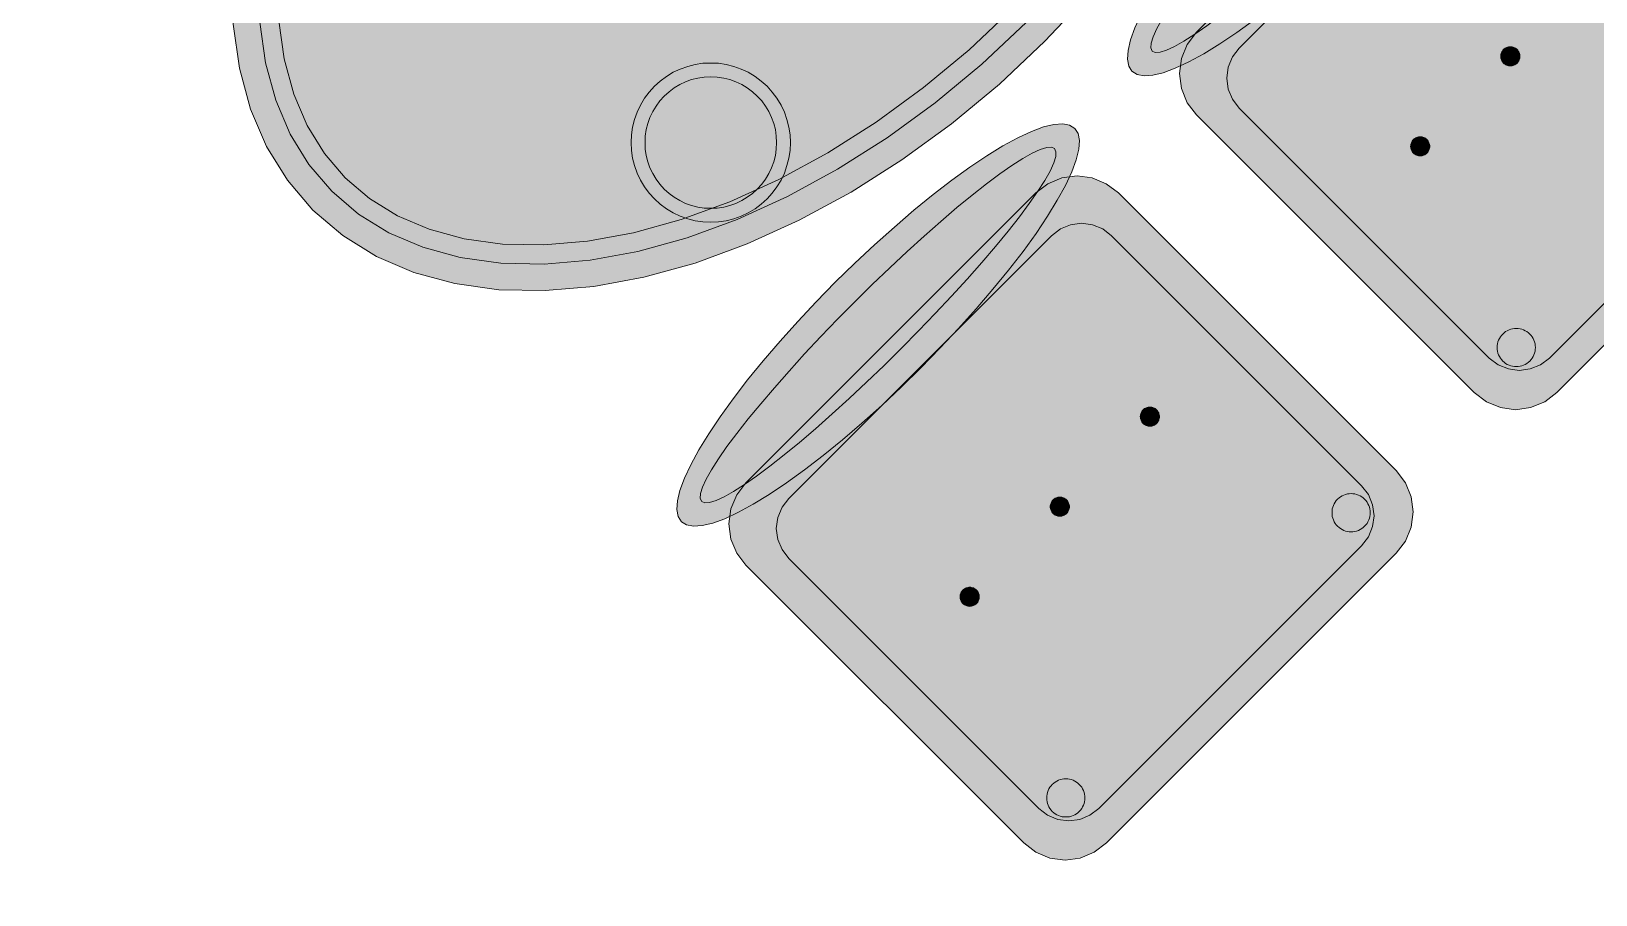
# Model space of a CAD drawing. Header units: metres. Extents: x 2172.2 to 2210.6, y 415.3 to 458.1.
# Drawn here: x 2186.622 to 2188.096, y 436.48 to 437.293 of the extents above; entities that cross this region are included whole.
import ezdxf

# ---------------------------------------------------------------- set-up
doc = ezdxf.new("R2010")
doc.units = ezdxf.units.M
doc.layers.add('NC_N1_CHAIRS', color=7, linetype='CONTINUOUS', lineweight=13)
doc.layers.add('NC_N1_TABLES', color=7, linetype='CONTINUOUS', lineweight=13)

# ---------------------------------------------------------------- blocks, each defined once
blk = doc.blocks.new('NC_N1_DINING_2')
at = {"true_color": 0xf6f5ef}
h = blk.add_hatch(color=256, dxfattribs=at)
h.dxf.hatch_style = 1
h.paths.add_polyline_path([(0.6, 0), (0.5971, 0.0368), (0.5885, 0.0732), (0.5742, 0.1089), (0.5543, 0.1435), (0.5292, 0.1768), (0.4989, 0.2083), (0.4638, 0.2379), (0.4243, 0.2652), (0.3806, 0.2899), (0.3333, 0.3118), (0.2828, 0.3307), (0.2296, 0.3465), (0.1742, 0.3589), (0.1171, 0.3678), (0.0588, 0.3732), (0, 0.375), (-0.0588, 0.3732), (-0.1171, 0.3678), (-0.1742, 0.3589), (-0.2296, 0.3465), (-0.2828, 0.3307), (-0.3333, 0.3118), (-0.3806, 0.2899), (-0.4243, 0.2652), (-0.4638, 0.2379), (-0.4989, 0.2083), (-0.5292, 0.1768), (-0.5543, 0.1435), (-0.5742, 0.1089), (-0.5885, 0.0732), (-0.5971, 0.0368), (-0.6, 0), (-0.5971, -0.0368), (-0.5885, -0.0732), (-0.5742, -0.1089), (-0.5543, -0.1435), (-0.5292, -0.1768), (-0.4989, -0.2083), (-0.4638, -0.2379), (-0.4243, -0.2652), (-0.3806, -0.2899), (-0.3333, -0.3118), (-0.2828, -0.3307), (-0.2296, -0.3465), (-0.1742, -0.3589), (-0.1171, -0.3678), (-0.0588, -0.3732), (0, -0.375), (0.0588, -0.3732), (0.1171, -0.3678), (0.1742, -0.3589), (0.2296, -0.3465), (0.2828, -0.3307), (0.3333, -0.3118), (0.3806, -0.2899), (0.4243, -0.2652), (0.4638, -0.2379), (0.4989, -0.2083), (0.5292, -0.1768), (0.5543, -0.1435), (0.5742, -0.1089), (0.5885, -0.0732), (0.5971, -0.0368)])
at = {"color": 0, "linetype": 'CONTINUOUS', "lineweight": -2, "true_color": 0x2d3540}
blk.add_lwpolyline([(0.6, 0), (0.5971, 0.0368), (0.5885, 0.0732), (0.5742, 0.1089), (0.5543, 0.1435), (0.5292, 0.1768), (0.4989, 0.2083), (0.4638, 0.2379), (0.4243, 0.2652), (0.3806, 0.2899), (0.3333, 0.3118), (0.2828, 0.3307), (0.2296, 0.3465), (0.1742, 0.3589), (0.1171, 0.3678), (0.0588, 0.3732), (0, 0.375), (-0.0588, 0.3732), (-0.1171, 0.3678), (-0.1742, 0.3589), (-0.2296, 0.3465), (-0.2828, 0.3307), (-0.3333, 0.3118), (-0.3806, 0.2899), (-0.4243, 0.2652), (-0.4638, 0.2379), (-0.4989, 0.2083), (-0.5292, 0.1768), (-0.5543, 0.1435), (-0.5742, 0.1089), (-0.5885, 0.0732), (-0.5971, 0.0368), (-0.6, 0), (-0.5971, -0.0368), (-0.5885, -0.0732), (-0.5742, -0.1089), (-0.5543, -0.1435), (-0.5292, -0.1768), (-0.4989, -0.2083), (-0.4638, -0.2379), (-0.4243, -0.2652), (-0.3806, -0.2899), (-0.3333, -0.3118), (-0.2828, -0.3307), (-0.2296, -0.3465), (-0.1742, -0.3589), (-0.1171, -0.3678), (-0.0588, -0.3732), (0, -0.375), (0.0588, -0.3732), (0.1171, -0.3678), (0.1742, -0.3589), (0.2296, -0.3465), (0.2828, -0.3307), (0.3333, -0.3118), (0.3806, -0.2899), (0.4243, -0.2652), (0.4638, -0.2379), (0.4989, -0.2083), (0.5292, -0.1768), (0.5543, -0.1435), (0.5742, -0.1089), (0.5885, -0.0732), (0.5971, -0.0368)], close=True, dxfattribs=at)
at = {"color": 0, "linetype": 'CONTINUOUS', "lineweight": -2, "true_color": 0xa38246}
for points in [[(0.5749, 0), (0.5723, -0.0329), (0.5646, -0.0656), (0.5516, -0.0979), (0.5334, -0.1297), (0.5101, -0.1605), (0.4818, -0.1901), (0.4486, -0.218), (0.411, -0.244), (0.3692, -0.2676), (0.3237, -0.2887), (0.2749, -0.307), (0.2233, -0.3222), (0.1695, -0.3343), (0.114, -0.343), (0.0573, -0.3482), (0, -0.35), (-0.0573, -0.3482), (-0.114, -0.343), (-0.1695, -0.3343), (-0.2233, -0.3222), (-0.2749, -0.307), (-0.3237, -0.2887), (-0.3692, -0.2676), (-0.411, -0.244), (-0.4486, -0.218), (-0.4818, -0.1901), (-0.5101, -0.1605), (-0.5334, -0.1297), (-0.5516, -0.0979), (-0.5646, -0.0656), (-0.5723, -0.0329), (-0.5749, 0), (-0.5723, 0.0329), (-0.5646, 0.0656), (-0.5516, 0.0979), (-0.5334, 0.1297), (-0.5101, 0.1605), (-0.4818, 0.1901), (-0.4486, 0.218), (-0.411, 0.244), (-0.3692, 0.2676), (-0.3237, 0.2887), (-0.2749, 0.307), (-0.2233, 0.3222), (-0.1695, 0.3343), (-0.114, 0.343), (-0.0573, 0.3482), (0, 0.35), (0.0573, 0.3482), (0.114, 0.343), (0.1695, 0.3343), (0.2233, 0.3222), (0.2749, 0.307), (0.3237, 0.2887), (0.3692, 0.2676), (0.411, 0.244), (0.4486, 0.218), (0.4818, 0.1901), (0.5101, 0.1605), (0.5334, 0.1297), (0.5516, 0.0979), (0.5646, 0.0656), (0.5723, 0.0329)], [(0.5569, 0), (0.5545, -0.0301), (0.5474, -0.0601), (0.5354, -0.0901), (0.5184, -0.1198), (0.4964, -0.1488), (0.4694, -0.1769), (0.4377, -0.2037), (0.4014, -0.2287), (0.361, -0.2516), (0.3167, -0.2721), (0.2692, -0.2899), (0.2188, -0.3048), (0.1661, -0.3166), (0.1117, -0.3251), (0.0562, -0.3303), (0, -0.332), (-0.0562, -0.3303), (-0.1117, -0.3251), (-0.1661, -0.3166), (-0.2188, -0.3048), (-0.2692, -0.2899), (-0.3167, -0.2721), (-0.361, -0.2516), (-0.4014, -0.2287), (-0.4377, -0.2037), (-0.4694, -0.1769), (-0.4964, -0.1488), (-0.5184, -0.1198), (-0.5354, -0.0901), (-0.5474, -0.0601), (-0.5545, -0.0301), (-0.5569, 0), (-0.5545, 0.0301), (-0.5474, 0.0601), (-0.5354, 0.0901), (-0.5184, 0.1198), (-0.4964, 0.1488), (-0.4694, 0.1769), (-0.4377, 0.2037), (-0.4014, 0.2287), (-0.361, 0.2516), (-0.3167, 0.2721), (-0.2692, 0.2899), (-0.2188, 0.3048), (-0.1661, 0.3166), (-0.1117, 0.3251), (-0.0562, 0.3303), (0, 0.332), (0.0562, 0.3303), (0.1117, 0.3251), (0.1661, 0.3166), (0.2188, 0.3048), (0.2692, 0.2899), (0.3167, 0.2721), (0.361, 0.2516), (0.4014, 0.2287), (0.4377, 0.2037), (0.4694, 0.1769), (0.4964, 0.1488), (0.5184, 0.1198), (0.5354, 0.0901), (0.5474, 0.0601), (0.5545, 0.0301)], [(-0.228, 0.22), (-0.2283, 0.2139), (-0.2292, 0.2079), (-0.2307, 0.202), (-0.2327, 0.1963), (-0.2353, 0.1908), (-0.2384, 0.1856), (-0.2421, 0.1807), (-0.2462, 0.1762), (-0.2507, 0.1721), (-0.2556, 0.1684), (-0.2608, 0.1653), (-0.2663, 0.1627), (-0.272, 0.1607), (-0.2779, 0.1592), (-0.2839, 0.1583), (-0.29, 0.158), (-0.2961, 0.1583), (-0.3021, 0.1592), (-0.308, 0.1607), (-0.3137, 0.1627), (-0.3192, 0.1653), (-0.3244, 0.1684), (-0.3293, 0.1721), (-0.3338, 0.1762), (-0.3379, 0.1807), (-0.3416, 0.1856), (-0.3447, 0.1908), (-0.3473, 0.1963), (-0.3493, 0.202), (-0.3508, 0.2079), (-0.3517, 0.2139), (-0.352, 0.22), (-0.3517, 0.2261), (-0.3508, 0.2321), (-0.3493, 0.238), (-0.3473, 0.2437), (-0.3447, 0.2492), (-0.3416, 0.2544), (-0.3379, 0.2593), (-0.3338, 0.2638), (-0.3293, 0.2679), (-0.3244, 0.2716), (-0.3192, 0.2747), (-0.3137, 0.2773), (-0.308, 0.2793), (-0.3021, 0.2808), (-0.2961, 0.2817), (-0.29, 0.282), (-0.2839, 0.2817), (-0.2779, 0.2808), (-0.272, 0.2793), (-0.2663, 0.2773), (-0.2608, 0.2747), (-0.2556, 0.2716), (-0.2507, 0.2679), (-0.2462, 0.2638), (-0.2421, 0.2593), (-0.2384, 0.2544), (-0.2353, 0.2492), (-0.2327, 0.2437), (-0.2307, 0.238), (-0.2292, 0.2321), (-0.2283, 0.2261)], [(0.352, 0.22), (0.3517, 0.2139), (0.3508, 0.2079), (0.3493, 0.202), (0.3473, 0.1963), (0.3447, 0.1908), (0.3416, 0.1856), (0.3379, 0.1807), (0.3338, 0.1762), (0.3293, 0.1721), (0.3244, 0.1684), (0.3192, 0.1653), (0.3137, 0.1627), (0.308, 0.1607), (0.3021, 0.1592), (0.2961, 0.1583), (0.29, 0.158), (0.2839, 0.1583), (0.2779, 0.1592), (0.272, 0.1607), (0.2663, 0.1627), (0.2608, 0.1653), (0.2556, 0.1684), (0.2507, 0.1721), (0.2462, 0.1762), (0.2421, 0.1807), (0.2384, 0.1856), (0.2353, 0.1908), (0.2327, 0.1963), (0.2307, 0.202), (0.2292, 0.2079), (0.2283, 0.2139), (0.228, 0.22), (0.2283, 0.2261), (0.2292, 0.2321), (0.2307, 0.238), (0.2327, 0.2437), (0.2353, 0.2492), (0.2384, 0.2544), (0.2421, 0.2593), (0.2462, 0.2638), (0.2507, 0.2679), (0.2556, 0.2716), (0.2608, 0.2747), (0.2663, 0.2773), (0.272, 0.2793), (0.2779, 0.2808), (0.2839, 0.2817), (0.29, 0.282), (0.2961, 0.2817), (0.3021, 0.2808), (0.308, 0.2793), (0.3137, 0.2773), (0.3192, 0.2747), (0.3244, 0.2716), (0.3293, 0.2679), (0.3338, 0.2638), (0.3379, 0.2593), (0.3416, 0.2544), (0.3447, 0.2492), (0.3473, 0.2437), (0.3493, 0.238), (0.3508, 0.2321), (0.3517, 0.2261)], [(0.085, 0), (0.0846, 0.0054), (0.0834, 0.0107), (0.0813, 0.016), (0.0785, 0.021), (0.075, 0.0259), (0.0707, 0.0306), (0.0657, 0.0349), (0.0601, 0.0389), (0.0539, 0.0425), (0.0472, 0.0457), (0.0401, 0.0485), (0.0325, 0.0508), (0.0247, 0.0526), (0.0166, 0.0539), (0.0083, 0.0547), (0, 0.055), (-0.0083, 0.0547), (-0.0166, 0.0539), (-0.0247, 0.0526), (-0.0325, 0.0508), (-0.0401, 0.0485), (-0.0472, 0.0457), (-0.0539, 0.0425), (-0.0601, 0.0389), (-0.0657, 0.0349), (-0.0707, 0.0306), (-0.075, 0.0259), (-0.0785, 0.021), (-0.0813, 0.016), (-0.0834, 0.0107), (-0.0846, 0.0054), (-0.085, 0), (-0.0846, -0.0054), (-0.0834, -0.0107), (-0.0813, -0.016), (-0.0785, -0.021), (-0.075, -0.0259), (-0.0707, -0.0306), (-0.0657, -0.0349), (-0.0601, -0.0389), (-0.0539, -0.0425), (-0.0472, -0.0457), (-0.0401, -0.0485), (-0.0325, -0.0508), (-0.0247, -0.0526), (-0.0166, -0.0539), (-0.0083, -0.0547), (0, -0.055), (0.0083, -0.0547), (0.0166, -0.0539), (0.0247, -0.0526), (0.0325, -0.0508), (0.0401, -0.0485), (0.0472, -0.0457), (0.0539, -0.0425), (0.0601, -0.0389), (0.0657, -0.0349), (0.0707, -0.0306), (0.075, -0.0259), (0.0785, -0.021), (0.0813, -0.016), (0.0834, -0.0107), (0.0846, -0.0054)], [(-0.228, -0.22), (-0.2283, -0.2261), (-0.2292, -0.2321), (-0.2307, -0.238), (-0.2327, -0.2437), (-0.2353, -0.2492), (-0.2384, -0.2544), (-0.2421, -0.2593), (-0.2462, -0.2638), (-0.2507, -0.2679), (-0.2556, -0.2716), (-0.2608, -0.2747), (-0.2663, -0.2773), (-0.272, -0.2793), (-0.2779, -0.2808), (-0.2839, -0.2817), (-0.29, -0.282), (-0.2961, -0.2817), (-0.3021, -0.2808), (-0.308, -0.2793), (-0.3137, -0.2773), (-0.3192, -0.2747), (-0.3244, -0.2716), (-0.3293, -0.2679), (-0.3338, -0.2638), (-0.3379, -0.2593), (-0.3416, -0.2544), (-0.3447, -0.2492), (-0.3473, -0.2437), (-0.3493, -0.238), (-0.3508, -0.2321), (-0.3517, -0.2261), (-0.352, -0.22), (-0.3517, -0.2139), (-0.3508, -0.2079), (-0.3493, -0.202), (-0.3473, -0.1963), (-0.3447, -0.1908), (-0.3416, -0.1856), (-0.3379, -0.1807), (-0.3338, -0.1762), (-0.3293, -0.1721), (-0.3244, -0.1684), (-0.3192, -0.1653), (-0.3137, -0.1627), (-0.308, -0.1607), (-0.3021, -0.1592), (-0.2961, -0.1583), (-0.29, -0.158), (-0.2839, -0.1583), (-0.2779, -0.1592), (-0.272, -0.1607), (-0.2663, -0.1627), (-0.2608, -0.1653), (-0.2556, -0.1684), (-0.2507, -0.1721), (-0.2462, -0.1762), (-0.2421, -0.1807), (-0.2384, -0.1856), (-0.2353, -0.1908), (-0.2327, -0.1963), (-0.2307, -0.202), (-0.2292, -0.2079), (-0.2283, -0.2139)], [(0.352, -0.22), (0.3517, -0.2261), (0.3508, -0.2321), (0.3493, -0.238), (0.3473, -0.2437), (0.3447, -0.2492), (0.3416, -0.2544), (0.3379, -0.2593), (0.3338, -0.2638), (0.3293, -0.2679), (0.3244, -0.2716), (0.3192, -0.2747), (0.3137, -0.2773), (0.308, -0.2793), (0.3021, -0.2808), (0.2961, -0.2817), (0.29, -0.282), (0.2839, -0.2817), (0.2779, -0.2808), (0.272, -0.2793), (0.2663, -0.2773), (0.2608, -0.2747), (0.2556, -0.2716), (0.2507, -0.2679), (0.2462, -0.2638), (0.2421, -0.2593), (0.2384, -0.2544), (0.2353, -0.2492), (0.2327, -0.2437), (0.2307, -0.238), (0.2292, -0.2321), (0.2283, -0.2261), (0.228, -0.22), (0.2283, -0.2139), (0.2292, -0.2079), (0.2307, -0.202), (0.2327, -0.1963), (0.2353, -0.1908), (0.2384, -0.1856), (0.2421, -0.1807), (0.2462, -0.1762), (0.2507, -0.1721), (0.2556, -0.1684), (0.2608, -0.1653), (0.2663, -0.1627), (0.272, -0.1607), (0.2779, -0.1592), (0.2839, -0.1583), (0.29, -0.158), (0.2961, -0.1583), (0.3021, -0.1592), (0.308, -0.1607), (0.3137, -0.1627), (0.3192, -0.1653), (0.3244, -0.1684), (0.3293, -0.1721), (0.3338, -0.1762), (0.3379, -0.1807), (0.3416, -0.1856), (0.3447, -0.1908), (0.3473, -0.1963), (0.3493, -0.202), (0.3508, -0.2079), (0.3517, -0.2139)]]:
    blk.add_lwpolyline(points, close=True, dxfattribs=at)
at = {"color": 0, "linetype": 'CONTINUOUS', "lineweight": -2, "true_color": 0x89939a}
for points in [[(-0.215, 0.22), (-0.2154, 0.2126), (-0.2164, 0.2054), (-0.2182, 0.1982), (-0.2207, 0.1913), (-0.2239, 0.1846), (-0.2276, 0.1783), (-0.232, 0.1724), (-0.237, 0.167), (-0.2424, 0.162), (-0.2483, 0.1576), (-0.2546, 0.1539), (-0.2613, 0.1507), (-0.2682, 0.1482), (-0.2754, 0.1464), (-0.2826, 0.1454), (-0.29, 0.145), (-0.2974, 0.1454), (-0.3046, 0.1464), (-0.3118, 0.1482), (-0.3187, 0.1507), (-0.3254, 0.1539), (-0.3317, 0.1576), (-0.3376, 0.162), (-0.343, 0.167), (-0.348, 0.1724), (-0.3524, 0.1783), (-0.3561, 0.1846), (-0.3593, 0.1913), (-0.3618, 0.1982), (-0.3636, 0.2054), (-0.3646, 0.2126), (-0.365, 0.22), (-0.3646, 0.2274), (-0.3636, 0.2346), (-0.3618, 0.2418), (-0.3593, 0.2487), (-0.3561, 0.2554), (-0.3524, 0.2617), (-0.348, 0.2676), (-0.343, 0.273), (-0.3376, 0.278), (-0.3317, 0.2824), (-0.3254, 0.2861), (-0.3187, 0.2893), (-0.3118, 0.2918), (-0.3046, 0.2936), (-0.2974, 0.2946), (-0.29, 0.295), (-0.2826, 0.2946), (-0.2754, 0.2936), (-0.2682, 0.2918), (-0.2613, 0.2893), (-0.2546, 0.2861), (-0.2483, 0.2824), (-0.2424, 0.278), (-0.237, 0.273), (-0.232, 0.2676), (-0.2276, 0.2617), (-0.2239, 0.2554), (-0.2207, 0.2487), (-0.2182, 0.2418), (-0.2164, 0.2346), (-0.2154, 0.2274)], [(0.365, 0.22), (0.3646, 0.2126), (0.3636, 0.2054), (0.3618, 0.1982), (0.3593, 0.1913), (0.3561, 0.1846), (0.3524, 0.1783), (0.348, 0.1724), (0.343, 0.167), (0.3376, 0.162), (0.3317, 0.1576), (0.3254, 0.1539), (0.3187, 0.1507), (0.3118, 0.1482), (0.3046, 0.1464), (0.2974, 0.1454), (0.29, 0.145), (0.2826, 0.1454), (0.2754, 0.1464), (0.2682, 0.1482), (0.2613, 0.1507), (0.2546, 0.1539), (0.2483, 0.1576), (0.2424, 0.162), (0.237, 0.167), (0.232, 0.1724), (0.2276, 0.1783), (0.2239, 0.1846), (0.2207, 0.1913), (0.2182, 0.1982), (0.2164, 0.2054), (0.2154, 0.2126), (0.215, 0.22), (0.2154, 0.2274), (0.2164, 0.2346), (0.2182, 0.2418), (0.2207, 0.2487), (0.2239, 0.2554), (0.2276, 0.2617), (0.232, 0.2676), (0.237, 0.273), (0.2424, 0.278), (0.2483, 0.2824), (0.2546, 0.2861), (0.2613, 0.2893), (0.2682, 0.2918), (0.2754, 0.2936), (0.2826, 0.2946), (0.29, 0.295), (0.2974, 0.2946), (0.3046, 0.2936), (0.3118, 0.2918), (0.3187, 0.2893), (0.3254, 0.2861), (0.3317, 0.2824), (0.3376, 0.278), (0.343, 0.273), (0.348, 0.2676), (0.3524, 0.2617), (0.3561, 0.2554), (0.3593, 0.2487), (0.3618, 0.2418), (0.3636, 0.2346), (0.3646, 0.2274)], [(-0.215, -0.22), (-0.2154, -0.2274), (-0.2164, -0.2346), (-0.2182, -0.2418), (-0.2207, -0.2487), (-0.2239, -0.2554), (-0.2276, -0.2617), (-0.232, -0.2676), (-0.237, -0.273), (-0.2424, -0.278), (-0.2483, -0.2824), (-0.2546, -0.2861), (-0.2613, -0.2893), (-0.2682, -0.2918), (-0.2754, -0.2936), (-0.2826, -0.2946), (-0.29, -0.295), (-0.2974, -0.2946), (-0.3046, -0.2936), (-0.3118, -0.2918), (-0.3187, -0.2893), (-0.3254, -0.2861), (-0.3317, -0.2824), (-0.3376, -0.278), (-0.343, -0.273), (-0.348, -0.2676), (-0.3524, -0.2617), (-0.3561, -0.2554), (-0.3593, -0.2487), (-0.3618, -0.2418), (-0.3636, -0.2346), (-0.3646, -0.2274), (-0.365, -0.22), (-0.3646, -0.2126), (-0.3636, -0.2054), (-0.3618, -0.1982), (-0.3593, -0.1913), (-0.3561, -0.1846), (-0.3524, -0.1783), (-0.348, -0.1724), (-0.343, -0.167), (-0.3376, -0.162), (-0.3317, -0.1576), (-0.3254, -0.1539), (-0.3187, -0.1507), (-0.3118, -0.1482), (-0.3046, -0.1464), (-0.2974, -0.1454), (-0.29, -0.145), (-0.2826, -0.1454), (-0.2754, -0.1464), (-0.2682, -0.1482), (-0.2613, -0.1507), (-0.2546, -0.1539), (-0.2483, -0.1576), (-0.2424, -0.162), (-0.237, -0.167), (-0.232, -0.1724), (-0.2276, -0.1783), (-0.2239, -0.1846), (-0.2207, -0.1913), (-0.2182, -0.1982), (-0.2164, -0.2054), (-0.2154, -0.2126)], [(0.365, -0.22), (0.3646, -0.2274), (0.3636, -0.2346), (0.3618, -0.2418), (0.3593, -0.2487), (0.3561, -0.2554), (0.3524, -0.2617), (0.348, -0.2676), (0.343, -0.273), (0.3376, -0.278), (0.3317, -0.2824), (0.3254, -0.2861), (0.3187, -0.2893), (0.3118, -0.2918), (0.3046, -0.2936), (0.2974, -0.2946), (0.29, -0.295), (0.2826, -0.2946), (0.2754, -0.2936), (0.2682, -0.2918), (0.2613, -0.2893), (0.2546, -0.2861), (0.2483, -0.2824), (0.2424, -0.278), (0.237, -0.273), (0.232, -0.2676), (0.2276, -0.2617), (0.2239, -0.2554), (0.2207, -0.2487), (0.2182, -0.2418), (0.2164, -0.2346), (0.2154, -0.2274), (0.215, -0.22), (0.2154, -0.2126), (0.2164, -0.2054), (0.2182, -0.1982), (0.2207, -0.1913), (0.2239, -0.1846), (0.2276, -0.1783), (0.232, -0.1724), (0.237, -0.167), (0.2424, -0.162), (0.2483, -0.1576), (0.2546, -0.1539), (0.2613, -0.1507), (0.2682, -0.1482), (0.2754, -0.1464), (0.2826, -0.1454), (0.29, -0.145), (0.2974, -0.1454), (0.3046, -0.1464), (0.3118, -0.1482), (0.3187, -0.1507), (0.3254, -0.1539), (0.3317, -0.1576), (0.3376, -0.162), (0.343, -0.167), (0.348, -0.1724), (0.3524, -0.1783), (0.3561, -0.1846), (0.3593, -0.1913), (0.3618, -0.1982), (0.3636, -0.2054), (0.3646, -0.2126)]]:
    blk.add_lwpolyline(points, close=True, dxfattribs=at)
blk = doc.blocks.new('NC_N1_CHAIR_IVORY')
at = {"true_color": 0xf6f5ef}
h = blk.add_hatch(color=256, dxfattribs=at)
h.dxf.hatch_style = 1
h.paths.add_polyline_path([(0.262, 0.222), (0.2607, 0.2276), (0.257, 0.2331), (0.2507, 0.2385), (0.2421, 0.2438), (0.2311, 0.2489), (0.2178, 0.2537), (0.2025, 0.2582), (0.1853, 0.2623), (0.1662, 0.2661), (0.1456, 0.2694), (0.1235, 0.2723), (0.1003, 0.2747), (0.0761, 0.2765), (0.0511, 0.2779), (0.0257, 0.2787), (0, 0.279), (-0.0257, 0.2787), (-0.0511, 0.2779), (-0.0761, 0.2765), (-0.1003, 0.2747), (-0.1235, 0.2723), (-0.1456, 0.2694), (-0.1662, 0.2661), (-0.1853, 0.2623), (-0.2025, 0.2582), (-0.2178, 0.2537), (-0.2311, 0.2489), (-0.2421, 0.2438), (-0.2507, 0.2385), (-0.257, 0.2331), (-0.2607, 0.2276), (-0.262, 0.222), (-0.2607, 0.2164), (-0.257, 0.2109), (-0.2507, 0.2055), (-0.2421, 0.2002), (-0.2311, 0.1951), (-0.2178, 0.1903), (-0.2025, 0.1858), (-0.1853, 0.1817), (-0.1662, 0.1779), (-0.1456, 0.1746), (-0.1235, 0.1717), (-0.1003, 0.1693), (-0.0761, 0.1675), (-0.0511, 0.1661), (-0.0257, 0.1653), (0, 0.165), (0.0257, 0.1653), (0.0511, 0.1661), (0.0761, 0.1675), (0.1003, 0.1693), (0.1235, 0.1717), (0.1456, 0.1746), (0.1662, 0.1779), (0.1853, 0.1817), (0.2025, 0.1858), (0.2178, 0.1903), (0.2311, 0.1951), (0.2421, 0.2002), (0.2507, 0.2055), (0.257, 0.2109), (0.2607, 0.2164)])
at = {"true_color": 0xdbe4e9}
h = blk.add_hatch(color=256, dxfattribs=at)
h.dxf.hatch_style = 1
h.paths.add_polyline_path([(0.193, -0.275), (-0.193, -0.275), (-0.2072, -0.2731), (-0.2205, -0.2676), (-0.2319, -0.2589), (-0.2406, -0.2475), (-0.2461, -0.2342), (-0.248, -0.22), (-0.248, 0.15), (-0.2461, 0.1642), (-0.2406, 0.1775), (-0.2319, 0.1889), (-0.2205, 0.1976), (-0.2072, 0.2031), (-0.193, 0.205), (0.193, 0.205), (0.2072, 0.2031), (0.2205, 0.1976), (0.2319, 0.1889), (0.2406, 0.1775), (0.2461, 0.1642), (0.248, 0.15), (0.248, -0.22), (0.2461, -0.2342), (0.2406, -0.2475), (0.2319, -0.2589), (0.2205, -0.2676), (0.2072, -0.2731)])
at = {"true_color": 0xa38246}
h = blk.add_hatch(color=256, dxfattribs=at)
h.dxf.hatch_style = 1
h.paths.add_polyline_path([(-0.111, -0.02), (-0.111, -0.0209), (-0.1112, -0.0218), (-0.1114, -0.0226), (-0.1117, -0.0234), (-0.1121, -0.0242), (-0.1125, -0.025), (-0.113, -0.0257), (-0.1136, -0.0264), (-0.1143, -0.027), (-0.115, -0.0275), (-0.1158, -0.0279), (-0.1166, -0.0283), (-0.1174, -0.0286), (-0.1182, -0.0288), (-0.1191, -0.029), (-0.12, -0.029), (-0.1209, -0.029), (-0.1218, -0.0288), (-0.1226, -0.0286), (-0.1234, -0.0283), (-0.1242, -0.0279), (-0.125, -0.0275), (-0.1257, -0.027), (-0.1264, -0.0264), (-0.127, -0.0257), (-0.1275, -0.025), (-0.1279, -0.0242), (-0.1283, -0.0234), (-0.1286, -0.0226), (-0.1288, -0.0218), (-0.129, -0.0209), (-0.129, -0.02), (-0.129, -0.0191), (-0.1288, -0.0182), (-0.1286, -0.0174), (-0.1283, -0.0166), (-0.1279, -0.0158), (-0.1275, -0.015), (-0.127, -0.0143), (-0.1264, -0.0136), (-0.1257, -0.013), (-0.125, -0.0125), (-0.1242, -0.0121), (-0.1234, -0.0117), (-0.1226, -0.0114), (-0.1218, -0.0112), (-0.1209, -0.011), (-0.12, -0.011), (-0.1191, -0.011), (-0.1182, -0.0112), (-0.1174, -0.0114), (-0.1166, -0.0117), (-0.1158, -0.0121), (-0.115, -0.0125), (-0.1143, -0.013), (-0.1136, -0.0136), (-0.113, -0.0143), (-0.1125, -0.015), (-0.1121, -0.0158), (-0.1117, -0.0166), (-0.1114, -0.0174), (-0.1112, -0.0182), (-0.111, -0.0191)])
h = blk.add_hatch(color=256, dxfattribs=at)
h.dxf.hatch_style = 1
h.paths.add_polyline_path([(0.009, -0.02), (0.009, -0.0209), (0.0088, -0.0218), (0.0086, -0.0226), (0.0083, -0.0234), (0.0079, -0.0242), (0.0075, -0.025), (0.007, -0.0257), (0.0064, -0.0264), (0.0057, -0.027), (0.005, -0.0275), (0.0042, -0.0279), (0.0034, -0.0283), (0.0026, -0.0286), (0.0018, -0.0288), (0.0009, -0.029), (0, -0.029), (-0.0009, -0.029), (-0.0018, -0.0288), (-0.0026, -0.0286), (-0.0034, -0.0283), (-0.0042, -0.0279), (-0.005, -0.0275), (-0.0057, -0.027), (-0.0064, -0.0264), (-0.007, -0.0257), (-0.0075, -0.025), (-0.0079, -0.0242), (-0.0083, -0.0234), (-0.0086, -0.0226), (-0.0088, -0.0218), (-0.009, -0.0209), (-0.009, -0.02), (-0.009, -0.0191), (-0.0088, -0.0182), (-0.0086, -0.0174), (-0.0083, -0.0166), (-0.0079, -0.0158), (-0.0075, -0.015), (-0.007, -0.0143), (-0.0064, -0.0136), (-0.0057, -0.013), (-0.005, -0.0125), (-0.0042, -0.0121), (-0.0034, -0.0117), (-0.0026, -0.0114), (-0.0018, -0.0112), (-0.0009, -0.011), (0, -0.011), (0.0009, -0.011), (0.0018, -0.0112), (0.0026, -0.0114), (0.0034, -0.0117), (0.0042, -0.0121), (0.005, -0.0125), (0.0057, -0.013), (0.0064, -0.0136), (0.007, -0.0143), (0.0075, -0.015), (0.0079, -0.0158), (0.0083, -0.0166), (0.0086, -0.0174), (0.0088, -0.0182), (0.009, -0.0191)])
h = blk.add_hatch(color=256, dxfattribs=at)
h.dxf.hatch_style = 1
h.paths.add_polyline_path([(0.129, -0.02), (0.129, -0.0209), (0.1288, -0.0218), (0.1286, -0.0226), (0.1283, -0.0234), (0.1279, -0.0242), (0.1275, -0.025), (0.127, -0.0257), (0.1264, -0.0264), (0.1257, -0.027), (0.125, -0.0275), (0.1242, -0.0279), (0.1234, -0.0283), (0.1226, -0.0286), (0.1218, -0.0288), (0.1209, -0.029), (0.12, -0.029), (0.1191, -0.029), (0.1182, -0.0288), (0.1174, -0.0286), (0.1166, -0.0283), (0.1158, -0.0279), (0.115, -0.0275), (0.1143, -0.027), (0.1136, -0.0264), (0.113, -0.0257), (0.1125, -0.025), (0.1121, -0.0242), (0.1117, -0.0234), (0.1114, -0.0226), (0.1112, -0.0218), (0.111, -0.0209), (0.111, -0.02), (0.111, -0.0191), (0.1112, -0.0182), (0.1114, -0.0174), (0.1117, -0.0166), (0.1121, -0.0158), (0.1125, -0.015), (0.113, -0.0143), (0.1136, -0.0136), (0.1143, -0.013), (0.115, -0.0125), (0.1158, -0.0121), (0.1166, -0.0117), (0.1174, -0.0114), (0.1182, -0.0112), (0.1191, -0.011), (0.12, -0.011), (0.1209, -0.011), (0.1218, -0.0112), (0.1226, -0.0114), (0.1234, -0.0117), (0.1242, -0.0121), (0.125, -0.0125), (0.1257, -0.013), (0.1264, -0.0136), (0.127, -0.0143), (0.1275, -0.015), (0.1279, -0.0158), (0.1283, -0.0166), (0.1286, -0.0174), (0.1288, -0.0182), (0.129, -0.0191)])
h = blk.add_hatch(color=256, dxfattribs=at)
h.dxf.hatch_style = 1
h.paths.add_polyline_path([(-0.172, -0.218), (-0.1721, -0.2198), (-0.1723, -0.2215), (-0.1728, -0.2232), (-0.1734, -0.2249), (-0.1741, -0.2265), (-0.175, -0.228), (-0.1761, -0.2294), (-0.1773, -0.2307), (-0.1786, -0.2319), (-0.18, -0.233), (-0.1815, -0.2339), (-0.1831, -0.2346), (-0.1848, -0.2352), (-0.1865, -0.2357), (-0.1882, -0.2359), (-0.19, -0.236), (-0.1918, -0.2359), (-0.1935, -0.2357), (-0.1952, -0.2352), (-0.1969, -0.2346), (-0.1985, -0.2339), (-0.2, -0.233), (-0.2014, -0.2319), (-0.2027, -0.2307), (-0.2039, -0.2294), (-0.205, -0.228), (-0.2059, -0.2265), (-0.2066, -0.2249), (-0.2072, -0.2232), (-0.2077, -0.2215), (-0.2079, -0.2198), (-0.208, -0.218), (-0.2079, -0.2162), (-0.2077, -0.2145), (-0.2072, -0.2128), (-0.2066, -0.2111), (-0.2059, -0.2095), (-0.205, -0.208), (-0.2039, -0.2066), (-0.2027, -0.2053), (-0.2014, -0.2041), (-0.2, -0.203), (-0.1985, -0.2021), (-0.1969, -0.2014), (-0.1952, -0.2008), (-0.1935, -0.2003), (-0.1918, -0.2001), (-0.19, -0.2), (-0.1882, -0.2001), (-0.1865, -0.2003), (-0.1848, -0.2008), (-0.1831, -0.2014), (-0.1815, -0.2021), (-0.18, -0.203), (-0.1786, -0.2041), (-0.1773, -0.2053), (-0.1761, -0.2066), (-0.175, -0.208), (-0.1741, -0.2095), (-0.1734, -0.2111), (-0.1728, -0.2128), (-0.1723, -0.2145), (-0.1721, -0.2162)])
h = blk.add_hatch(color=256, dxfattribs=at)
h.dxf.hatch_style = 1
h.paths.add_polyline_path([(0.208, -0.218), (0.2079, -0.2198), (0.2077, -0.2215), (0.2072, -0.2232), (0.2066, -0.2249), (0.2059, -0.2265), (0.205, -0.228), (0.2039, -0.2294), (0.2027, -0.2307), (0.2014, -0.2319), (0.2, -0.233), (0.1985, -0.2339), (0.1969, -0.2346), (0.1952, -0.2352), (0.1935, -0.2357), (0.1918, -0.2359), (0.19, -0.236), (0.1882, -0.2359), (0.1865, -0.2357), (0.1848, -0.2352), (0.1831, -0.2346), (0.1815, -0.2339), (0.18, -0.233), (0.1786, -0.2319), (0.1773, -0.2307), (0.1761, -0.2294), (0.175, -0.228), (0.1741, -0.2265), (0.1734, -0.2249), (0.1728, -0.2232), (0.1723, -0.2215), (0.1721, -0.2198), (0.172, -0.218), (0.1721, -0.2162), (0.1723, -0.2145), (0.1728, -0.2128), (0.1734, -0.2111), (0.1741, -0.2095), (0.175, -0.208), (0.1761, -0.2066), (0.1773, -0.2053), (0.1786, -0.2041), (0.18, -0.203), (0.1815, -0.2021), (0.1831, -0.2014), (0.1848, -0.2008), (0.1865, -0.2003), (0.1882, -0.2001), (0.19, -0.2), (0.1918, -0.2001), (0.1935, -0.2003), (0.1952, -0.2008), (0.1969, -0.2014), (0.1985, -0.2021), (0.2, -0.203), (0.2014, -0.2041), (0.2027, -0.2053), (0.2039, -0.2066), (0.205, -0.208), (0.2059, -0.2095), (0.2066, -0.2111), (0.2072, -0.2128), (0.2077, -0.2145), (0.2079, -0.2162)])
at = {"color": 0, "linetype": 'CONTINUOUS', "lineweight": -2, "true_color": 0x2d3540}
for points in [[(0.262, 0.222), (0.2607, 0.2276), (0.257, 0.2331), (0.2507, 0.2385), (0.2421, 0.2438), (0.2311, 0.2489), (0.2178, 0.2537), (0.2025, 0.2582), (0.1853, 0.2623), (0.1662, 0.2661), (0.1456, 0.2694), (0.1235, 0.2723), (0.1003, 0.2747), (0.0761, 0.2765), (0.0511, 0.2779), (0.0257, 0.2787), (0, 0.279), (-0.0257, 0.2787), (-0.0511, 0.2779), (-0.0761, 0.2765), (-0.1003, 0.2747), (-0.1235, 0.2723), (-0.1456, 0.2694), (-0.1662, 0.2661), (-0.1853, 0.2623), (-0.2025, 0.2582), (-0.2178, 0.2537), (-0.2311, 0.2489), (-0.2421, 0.2438), (-0.2507, 0.2385), (-0.257, 0.2331), (-0.2607, 0.2276), (-0.262, 0.222), (-0.2607, 0.2164), (-0.257, 0.2109), (-0.2507, 0.2055), (-0.2421, 0.2002), (-0.2311, 0.1951), (-0.2178, 0.1903), (-0.2025, 0.1858), (-0.1853, 0.1817), (-0.1662, 0.1779), (-0.1456, 0.1746), (-0.1235, 0.1717), (-0.1003, 0.1693), (-0.0761, 0.1675), (-0.0511, 0.1661), (-0.0257, 0.1653), (0, 0.165), (0.0257, 0.1653), (0.0511, 0.1661), (0.0761, 0.1675), (0.1003, 0.1693), (0.1235, 0.1717), (0.1456, 0.1746), (0.1662, 0.1779), (0.1853, 0.1817), (0.2025, 0.1858), (0.2178, 0.1903), (0.2311, 0.1951), (0.2421, 0.2002), (0.2507, 0.2055), (0.257, 0.2109), (0.2607, 0.2164)], [(0.193, -0.275), (-0.193, -0.275), (-0.2072, -0.2731), (-0.2205, -0.2676), (-0.2319, -0.2589), (-0.2406, -0.2475), (-0.2461, -0.2342), (-0.248, -0.22), (-0.248, 0.15), (-0.2461, 0.1642), (-0.2406, 0.1775), (-0.2319, 0.1889), (-0.2205, 0.1976), (-0.2072, 0.2031), (-0.193, 0.205), (0.193, 0.205), (0.2072, 0.2031), (0.2205, 0.1976), (0.2319, 0.1889), (0.2406, 0.1775), (0.2461, 0.1642), (0.248, 0.15), (0.248, -0.22), (0.2461, -0.2342), (0.2406, -0.2475), (0.2319, -0.2589), (0.2205, -0.2676), (0.2072, -0.2731)]]:
    blk.add_lwpolyline(points, close=True, dxfattribs=at)
at = {"color": 0, "linetype": 'CONTINUOUS', "lineweight": -2, "true_color": 0xa38246}
for points in [[(0.235, 0.222), (0.2339, 0.225), (0.2305, 0.228), (0.2249, 0.231), (0.2171, 0.2339), (0.2073, 0.2366), (0.1954, 0.2392), (0.1817, 0.2417), (0.1662, 0.2439), (0.1491, 0.246), (0.1306, 0.2478), (0.1108, 0.2493), (0.0899, 0.2506), (0.0682, 0.2517), (0.0458, 0.2524), (0.023, 0.2529), (0, 0.253), (-0.023, 0.2529), (-0.0458, 0.2524), (-0.0682, 0.2517), (-0.0899, 0.2506), (-0.1108, 0.2493), (-0.1306, 0.2478), (-0.1491, 0.246), (-0.1662, 0.2439), (-0.1817, 0.2417), (-0.1954, 0.2392), (-0.2073, 0.2366), (-0.2171, 0.2339), (-0.2249, 0.231), (-0.2305, 0.228), (-0.2339, 0.225), (-0.235, 0.222), (-0.2339, 0.219), (-0.2305, 0.216), (-0.2249, 0.213), (-0.2171, 0.2101), (-0.2073, 0.2074), (-0.1954, 0.2048), (-0.1817, 0.2023), (-0.1662, 0.2001), (-0.1491, 0.198), (-0.1306, 0.1962), (-0.1108, 0.1947), (-0.0899, 0.1934), (-0.0682, 0.1923), (-0.0458, 0.1916), (-0.023, 0.1911), (0, 0.191), (0.023, 0.1911), (0.0458, 0.1916), (0.0682, 0.1923), (0.0899, 0.1934), (0.1108, 0.1947), (0.1306, 0.1962), (0.1491, 0.198), (0.1662, 0.2001), (0.1817, 0.2023), (0.1954, 0.2048), (0.2073, 0.2074), (0.2171, 0.2101), (0.2249, 0.213), (0.2305, 0.216), (0.2339, 0.219)], [(0.175, -0.247), (-0.175, -0.247), (-0.1854, -0.2456), (-0.195, -0.2416), (-0.2033, -0.2353), (-0.2096, -0.227), (-0.2136, -0.2174), (-0.215, -0.207), (-0.215, 0.126), (-0.2136, 0.1364), (-0.2096, 0.146), (-0.2033, 0.1543), (-0.195, 0.1606), (-0.1854, 0.1646), (-0.175, 0.166), (0.175, 0.166), (0.1854, 0.1646), (0.195, 0.1606), (0.2033, 0.1543), (0.2096, 0.146), (0.2136, 0.1364), (0.215, 0.126), (0.215, -0.207), (0.2136, -0.2174), (0.2096, -0.227), (0.2033, -0.2353), (0.195, -0.2416), (0.1854, -0.2456)]]:
    blk.add_lwpolyline(points, close=True, dxfattribs=at)
at = {"color": 0, "linetype": 'CONTINUOUS', "lineweight": -2}
for points in [[(-0.111, -0.02), (-0.111, -0.0209), (-0.1112, -0.0218), (-0.1114, -0.0226), (-0.1117, -0.0234), (-0.1121, -0.0242), (-0.1125, -0.025), (-0.113, -0.0257), (-0.1136, -0.0264), (-0.1143, -0.027), (-0.115, -0.0275), (-0.1158, -0.0279), (-0.1166, -0.0283), (-0.1174, -0.0286), (-0.1182, -0.0288), (-0.1191, -0.029), (-0.12, -0.029), (-0.1209, -0.029), (-0.1218, -0.0288), (-0.1226, -0.0286), (-0.1234, -0.0283), (-0.1242, -0.0279), (-0.125, -0.0275), (-0.1257, -0.027), (-0.1264, -0.0264), (-0.127, -0.0257), (-0.1275, -0.025), (-0.1279, -0.0242), (-0.1283, -0.0234), (-0.1286, -0.0226), (-0.1288, -0.0218), (-0.129, -0.0209), (-0.129, -0.02), (-0.129, -0.0191), (-0.1288, -0.0182), (-0.1286, -0.0174), (-0.1283, -0.0166), (-0.1279, -0.0158), (-0.1275, -0.015), (-0.127, -0.0143), (-0.1264, -0.0136), (-0.1257, -0.013), (-0.125, -0.0125), (-0.1242, -0.0121), (-0.1234, -0.0117), (-0.1226, -0.0114), (-0.1218, -0.0112), (-0.1209, -0.011), (-0.12, -0.011), (-0.1191, -0.011), (-0.1182, -0.0112), (-0.1174, -0.0114), (-0.1166, -0.0117), (-0.1158, -0.0121), (-0.115, -0.0125), (-0.1143, -0.013), (-0.1136, -0.0136), (-0.113, -0.0143), (-0.1125, -0.015), (-0.1121, -0.0158), (-0.1117, -0.0166), (-0.1114, -0.0174), (-0.1112, -0.0182), (-0.111, -0.0191)], [(0.009, -0.02), (0.009, -0.0209), (0.0088, -0.0218), (0.0086, -0.0226), (0.0083, -0.0234), (0.0079, -0.0242), (0.0075, -0.025), (0.007, -0.0257), (0.0064, -0.0264), (0.0057, -0.027), (0.005, -0.0275), (0.0042, -0.0279), (0.0034, -0.0283), (0.0026, -0.0286), (0.0018, -0.0288), (0.0009, -0.029), (0, -0.029), (-0.0009, -0.029), (-0.0018, -0.0288), (-0.0026, -0.0286), (-0.0034, -0.0283), (-0.0042, -0.0279), (-0.005, -0.0275), (-0.0057, -0.027), (-0.0064, -0.0264), (-0.007, -0.0257), (-0.0075, -0.025), (-0.0079, -0.0242), (-0.0083, -0.0234), (-0.0086, -0.0226), (-0.0088, -0.0218), (-0.009, -0.0209), (-0.009, -0.02), (-0.009, -0.0191), (-0.0088, -0.0182), (-0.0086, -0.0174), (-0.0083, -0.0166), (-0.0079, -0.0158), (-0.0075, -0.015), (-0.007, -0.0143), (-0.0064, -0.0136), (-0.0057, -0.013), (-0.005, -0.0125), (-0.0042, -0.0121), (-0.0034, -0.0117), (-0.0026, -0.0114), (-0.0018, -0.0112), (-0.0009, -0.011), (0, -0.011), (0.0009, -0.011), (0.0018, -0.0112), (0.0026, -0.0114), (0.0034, -0.0117), (0.0042, -0.0121), (0.005, -0.0125), (0.0057, -0.013), (0.0064, -0.0136), (0.007, -0.0143), (0.0075, -0.015), (0.0079, -0.0158), (0.0083, -0.0166), (0.0086, -0.0174), (0.0088, -0.0182), (0.009, -0.0191)], [(0.129, -0.02), (0.129, -0.0209), (0.1288, -0.0218), (0.1286, -0.0226), (0.1283, -0.0234), (0.1279, -0.0242), (0.1275, -0.025), (0.127, -0.0257), (0.1264, -0.0264), (0.1257, -0.027), (0.125, -0.0275), (0.1242, -0.0279), (0.1234, -0.0283), (0.1226, -0.0286), (0.1218, -0.0288), (0.1209, -0.029), (0.12, -0.029), (0.1191, -0.029), (0.1182, -0.0288), (0.1174, -0.0286), (0.1166, -0.0283), (0.1158, -0.0279), (0.115, -0.0275), (0.1143, -0.027), (0.1136, -0.0264), (0.113, -0.0257), (0.1125, -0.025), (0.1121, -0.0242), (0.1117, -0.0234), (0.1114, -0.0226), (0.1112, -0.0218), (0.111, -0.0209), (0.111, -0.02), (0.111, -0.0191), (0.1112, -0.0182), (0.1114, -0.0174), (0.1117, -0.0166), (0.1121, -0.0158), (0.1125, -0.015), (0.113, -0.0143), (0.1136, -0.0136), (0.1143, -0.013), (0.115, -0.0125), (0.1158, -0.0121), (0.1166, -0.0117), (0.1174, -0.0114), (0.1182, -0.0112), (0.1191, -0.011), (0.12, -0.011), (0.1209, -0.011), (0.1218, -0.0112), (0.1226, -0.0114), (0.1234, -0.0117), (0.1242, -0.0121), (0.125, -0.0125), (0.1257, -0.013), (0.1264, -0.0136), (0.127, -0.0143), (0.1275, -0.015), (0.1279, -0.0158), (0.1283, -0.0166), (0.1286, -0.0174), (0.1288, -0.0182), (0.129, -0.0191)], [(-0.172, -0.218), (-0.1721, -0.2198), (-0.1723, -0.2215), (-0.1728, -0.2232), (-0.1734, -0.2249), (-0.1741, -0.2265), (-0.175, -0.228), (-0.1761, -0.2294), (-0.1773, -0.2307), (-0.1786, -0.2319), (-0.18, -0.233), (-0.1815, -0.2339), (-0.1831, -0.2346), (-0.1848, -0.2352), (-0.1865, -0.2357), (-0.1882, -0.2359), (-0.19, -0.236), (-0.1918, -0.2359), (-0.1935, -0.2357), (-0.1952, -0.2352), (-0.1969, -0.2346), (-0.1985, -0.2339), (-0.2, -0.233), (-0.2014, -0.2319), (-0.2027, -0.2307), (-0.2039, -0.2294), (-0.205, -0.228), (-0.2059, -0.2265), (-0.2066, -0.2249), (-0.2072, -0.2232), (-0.2077, -0.2215), (-0.2079, -0.2198), (-0.208, -0.218), (-0.2079, -0.2162), (-0.2077, -0.2145), (-0.2072, -0.2128), (-0.2066, -0.2111), (-0.2059, -0.2095), (-0.205, -0.208), (-0.2039, -0.2066), (-0.2027, -0.2053), (-0.2014, -0.2041), (-0.2, -0.203), (-0.1985, -0.2021), (-0.1969, -0.2014), (-0.1952, -0.2008), (-0.1935, -0.2003), (-0.1918, -0.2001), (-0.19, -0.2), (-0.1882, -0.2001), (-0.1865, -0.2003), (-0.1848, -0.2008), (-0.1831, -0.2014), (-0.1815, -0.2021), (-0.18, -0.203), (-0.1786, -0.2041), (-0.1773, -0.2053), (-0.1761, -0.2066), (-0.175, -0.208), (-0.1741, -0.2095), (-0.1734, -0.2111), (-0.1728, -0.2128), (-0.1723, -0.2145), (-0.1721, -0.2162)], [(0.208, -0.218), (0.2079, -0.2198), (0.2077, -0.2215), (0.2072, -0.2232), (0.2066, -0.2249), (0.2059, -0.2265), (0.205, -0.228), (0.2039, -0.2294), (0.2027, -0.2307), (0.2014, -0.2319), (0.2, -0.233), (0.1985, -0.2339), (0.1969, -0.2346), (0.1952, -0.2352), (0.1935, -0.2357), (0.1918, -0.2359), (0.19, -0.236), (0.1882, -0.2359), (0.1865, -0.2357), (0.1848, -0.2352), (0.1831, -0.2346), (0.1815, -0.2339), (0.18, -0.233), (0.1786, -0.2319), (0.1773, -0.2307), (0.1761, -0.2294), (0.175, -0.228), (0.1741, -0.2265), (0.1734, -0.2249), (0.1728, -0.2232), (0.1723, -0.2215), (0.1721, -0.2198), (0.172, -0.218), (0.1721, -0.2162), (0.1723, -0.2145), (0.1728, -0.2128), (0.1734, -0.2111), (0.1741, -0.2095), (0.175, -0.208), (0.1761, -0.2066), (0.1773, -0.2053), (0.1786, -0.2041), (0.18, -0.203), (0.1815, -0.2021), (0.1831, -0.2014), (0.1848, -0.2008), (0.1865, -0.2003), (0.1882, -0.2001), (0.19, -0.2), (0.1918, -0.2001), (0.1935, -0.2003), (0.1952, -0.2008), (0.1969, -0.2014), (0.1985, -0.2021), (0.2, -0.203), (0.2014, -0.2041), (0.2027, -0.2053), (0.2039, -0.2066), (0.205, -0.208), (0.2059, -0.2095), (0.2066, -0.2111), (0.2072, -0.2128), (0.2077, -0.2145), (0.2079, -0.2162)]]:
    blk.add_lwpolyline(points, close=True, dxfattribs=at)

msp = doc.modelspace()

# ---------------------------------------------------------------- block references
at = {"layer": 'NC_N1_CHAIRS', "linetype": 'CONTINUOUS', "yscale": -1.0000000000000002, "rotation": -135}
for p in [(2188.001, 437.284), (2187.5767, 436.8597)]:
    msp.add_blockref('NC_N1_CHAIR_IVORY', p, dxfattribs=at)
at = {"layer": 'NC_N1_TABLES', "linetype": 'CONTINUOUS', "yscale": -1, "rotation": 45}
msp.add_blockref('NC_N1_DINING_2', (2187.3116, 437.5492), dxfattribs=at)

doc.saveas('drawing.dxf')
